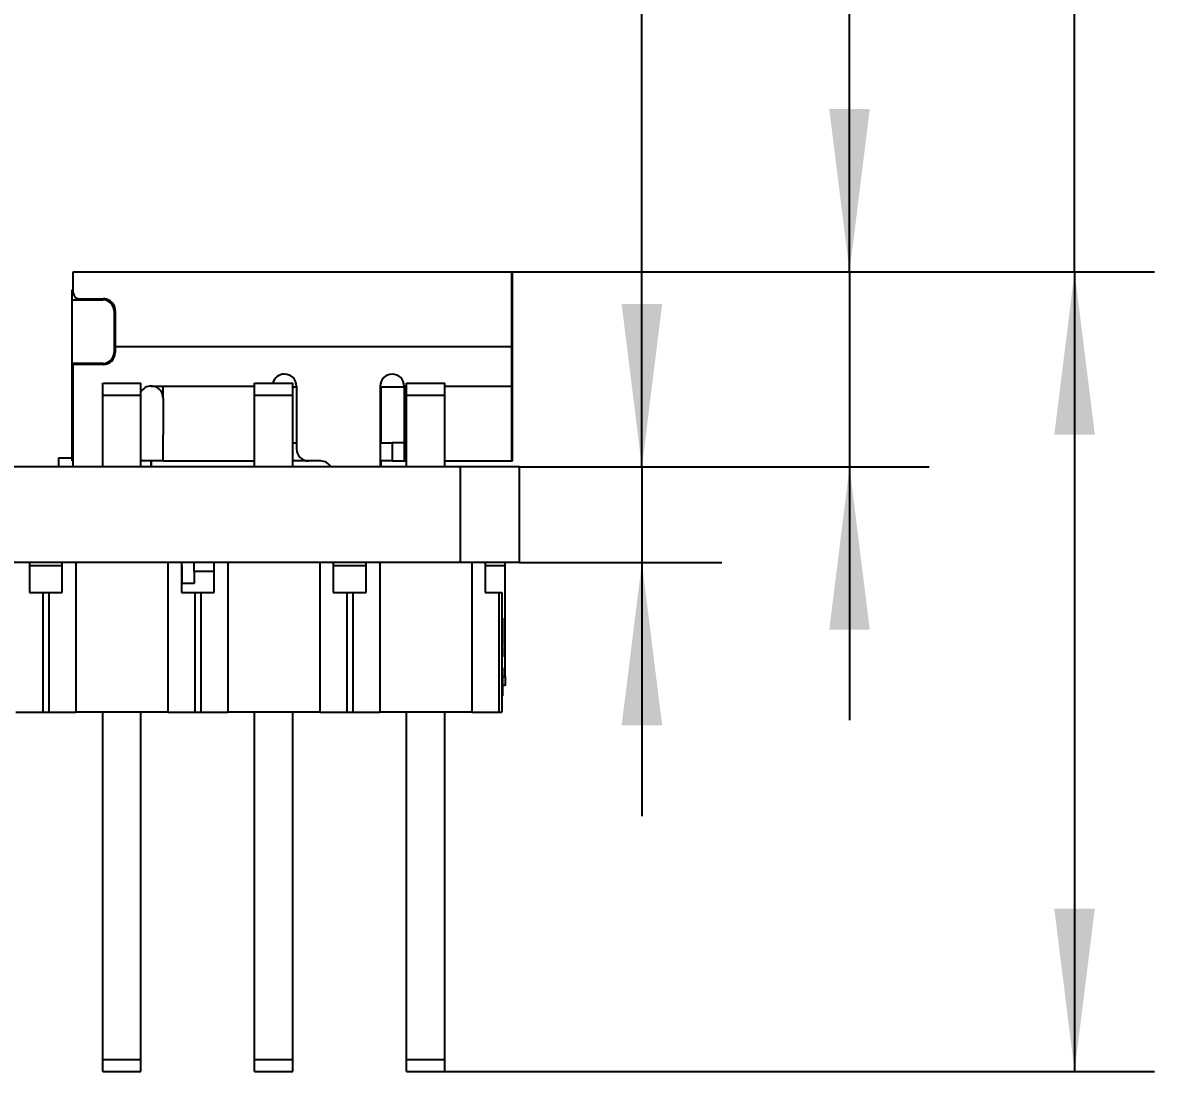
# Model space of a CAD drawing. Header units: millimetres. Extents: x 0 to 297, y 0 to 210.
# Drawn here: x 124.99 to 153.36, y 49.08 to 75.37 of the extents above; entities that cross this region are included whole.
import ezdxf

# ---------------------------------------------------------------- set-up
doc = ezdxf.new("R2010")
doc.units = ezdxf.units.MM
doc.layers.add('图框', color=7, linetype='Continuous')
doc.styles.add('SLDTEXTSTYLE0', font='TXT', dxfattribs={"width": 0.7})
doc.dimstyles.new('SLDDIMSTYLE1', dxfattribs={"dimtxt": 3.5, "dimasz": 4.08, "dimexe": 0, "dimexo": 0.0625, "dimgap": 0.875, "dimtad": 2, "dimlfac": 0.666667, "dimrnd": 1e-09, "dimzin": 12, "dimdsep": 46, "dimtxsty": 'SLDTEXTSTYLE0', "dimsah": 1, "dimcen": 0.09, "dimadec": 0, "dimazin": 3, "dimtfac": 1, "dimtmove": 0, "dimatfit": 0, "dimfxl": 0, "dimfrac": 2, "dimtolj": 1, "dimtzin": 12, "dimarcsym": 0})
doc.dimstyles.new('SLDDIMSTYLE2', dxfattribs={"dimtxt": 3.5, "dimasz": 4.08, "dimexe": 0, "dimexo": 0.0625, "dimgap": 0.875, "dimtad": 2, "dimlfac": 0.666667, "dimrnd": 1e-09, "dimzin": 12, "dimdsep": 46, "dimtxsty": 'SLDTEXTSTYLE0', "dimsah": 1, "dimcen": 0.09, "dimadec": 0, "dimazin": 3, "dimtfac": 1, "dimtofl": 0, "dimtmove": 0, "dimatfit": 3, "dimfxl": 0, "dimfrac": 2, "dimtolj": 1, "dimtzin": 12, "dimarcsym": 0})
doc.dimstyles.new('SLDDIMSTYLE3', dxfattribs={"dimtxt": 3.5, "dimasz": 4.08, "dimexe": 0, "dimexo": 0.0625, "dimgap": 0.875, "dimtad": 2, "dimlfac": 0.666667, "dimrnd": 1e-09, "dimzin": 4, "dimdsep": 46, "dimtxsty": 'SLDTEXTSTYLE0', "dimsah": 1, "dimcen": 0.09, "dimadec": 0, "dimazin": 1, "dimtfac": 1, "dimtmove": 0, "dimatfit": 0, "dimfxl": 0, "dimfrac": 2, "dimtolj": 1, "dimtzin": 12, "dimarcsym": 0})

# ---------------------------------------------------------------- blocks, each defined once
blk = doc.blocks.new('_D_5')
at = {"layer": '图框'}
for p, q in [((151.355, 69.122), (151.355, 95.427)), ((137.251, 69.122), (153.355, 69.122)), ((151.355, 69.122), (151.355, 49.082)), ((135.572, 49.082), (153.355, 49.082))]:
    blk.add_line(p, q, dxfattribs=at)
for points in [[(151.355, 69.122), (150.847, 65.042), (151.863, 65.042)], [(151.355, 49.082), (151.863, 53.162), (150.847, 53.162)]]:
    blk.add_solid(points, dxfattribs=at)
at = {"layer": '图框', "char_height": 3.5, "attachment_point": 1, "rotation": 90, "style": 'SLDTEXTSTYLE0'}
for s, insert in [('(MAX)', (146.844, 88.908)), ('13.36', (146.844, 81.237))]:
    blk.add_mtext(s, dxfattribs=dict(at, insert=insert))
blk = doc.blocks.new('_D_6')
at = {"layer": '图框'}
for p, q in [((145.714, 69.122), (145.714, 87.836)), ((137.251, 69.122), (147.714, 69.122)), ((145.714, 69.122), (145.714, 64.232)), ((137.443, 64.232), (147.714, 64.232)), ((145.714, 64.232), (145.714, 57.882))]:
    blk.add_line(p, q, dxfattribs=at)
for points in [[(145.714, 69.122), (146.222, 73.202), (145.206, 73.202)], [(145.714, 64.232), (145.206, 60.152), (146.222, 60.152)]]:
    blk.add_solid(points, dxfattribs=at)
at = {"layer": '图框', "insert": (141.202, 81.701), "char_height": 3.5, "attachment_point": 1, "rotation": 90, "style": 'SLDTEXTSTYLE0'}
blk.add_mtext('3.26', dxfattribs=at)
blk = doc.blocks.new('_D_7')
at = {"layer": '图框'}
for p, q in [((140.509, 64.232), (140.509, 87.836)), ((137.443, 64.232), (142.509, 64.232)), ((140.509, 64.232), (140.509, 61.832)), ((137.443, 61.832), (142.509, 61.832)), ((140.509, 61.832), (140.509, 55.482))]:
    blk.add_line(p, q, dxfattribs=at)
for points in [[(140.509, 64.232), (141.017, 68.312), (140.001, 68.312)], [(140.509, 61.832), (140.001, 57.752), (141.017, 57.752)]]:
    blk.add_solid(points, dxfattribs=at)
at = {"layer": '图框', "insert": (135.998, 81.701), "char_height": 3.5, "attachment_point": 1, "rotation": 90, "style": 'SLDTEXTSTYLE0'}
blk.add_mtext('1.60', dxfattribs=at)

msp = doc.modelspace()

# ---------------------------------------------------------------- linework, layer by layer
at = {"color": 7, "linetype": 'Continuous', "lineweight": 25}
for p, q in [((126.256, 69.122), (137.251, 69.122)), ((126.256, 68.597), (126.256, 69.122)), ((137.251, 67.247), (137.251, 69.122)), ((137.251, 69.122), (137.262, 69.122)), ((137.262, 67.247), (137.262, 69.122)), ((126.256, 68.672), (126.226, 68.672)), ((126.226, 68.417), (126.226, 68.672)), ((126.226, 66.827), (126.226, 68.417)), ((126.226, 68.417), (127.006, 68.417)), ((126.406, 68.447), (127.006, 68.447)), ((127.276, 68.147), (127.276, 67.097)), ((127.306, 68.147), (127.306, 67.247)), ((127.306, 67.247), (127.306, 67.097)), ((127.306, 67.247), (137.251, 67.247)), ((137.251, 66.257), (137.251, 67.247)), ((137.262, 66.257), (137.262, 67.247)), ((127.006, 66.827), (126.226, 66.827)), ((126.226, 64.382), (126.226, 66.827)), ((126.256, 64.232), (126.256, 66.797)), ((127.006, 66.797), (126.256, 66.797)), ((126.992, 66.332), (127.952, 66.332)), ((126.992, 66.032), (126.992, 66.332)), ((127.952, 66.032), (127.952, 66.332)), ((128.506, 65.957), (128.506, 66.257)), ((130.802, 66.032), (130.802, 66.332)), ((130.802, 66.332), (131.762, 66.332)), ((131.762, 66.032), (131.762, 66.332)), ((131.851, 66.227), (131.762, 66.227)), ((131.851, 66.257), (131.851, 64.682)), ((133.951, 66.257), (133.951, 64.232)), ((134.551, 66.227), (133.951, 66.227)), ((133.962, 66.227), (133.962, 64.832)), ((134.551, 66.257), (134.551, 64.382)), ((134.612, 66.032), (134.612, 66.332)), ((134.612, 66.332), (135.572, 66.332)), ((135.572, 66.032), (135.572, 66.332)), ((137.251, 64.382), (137.251, 66.257)), ((137.262, 64.382), (137.262, 66.257)), ((126.992, 66.032), (127.952, 66.032)), ((126.992, 64.232), (126.992, 66.032)), ((127.952, 64.232), (127.952, 66.032)), ((128.506, 65.957), (128.506, 65.038)), ((130.802, 66.032), (131.762, 66.032)), ((130.802, 64.232), (130.802, 66.032)), ((131.762, 64.232), (131.762, 66.032)), ((134.612, 66.032), (135.572, 66.032)), ((134.612, 64.232), (134.612, 66.032)), ((135.572, 64.232), (135.572, 66.032)), ((128.506, 64.382), (128.506, 65.038)), ((131.762, 64.832), (131.851, 64.832)), ((133.951, 64.832), (134.251, 64.832)), ((134.251, 64.832), (134.251, 64.382)), ((134.551, 64.832), (134.251, 64.832)), ((125.881, 64.457), (125.881, 64.232)), ((125.881, 64.457), (126.226, 64.457)), ((135.962, 64.232), (35.462, 64.232)), ((126.256, 64.382), (126.226, 64.382)), ((128.506, 64.382), (127.952, 64.382)), ((128.206, 64.232), (128.206, 64.382)), ((128.217, 64.232), (128.217, 64.382)), ((128.506, 64.382), (130.802, 64.382)), ((132.151, 64.382), (131.762, 64.382)), ((132.451, 64.382), (132.151, 64.382)), ((134.251, 64.382), (133.951, 64.382)), ((133.962, 64.382), (133.962, 64.232)), ((134.251, 64.382), (134.551, 64.382)), ((134.551, 64.382), (134.612, 64.382)), ((135.572, 64.382), (137.251, 64.382)), ((135.962, 61.832), (135.962, 64.232)), ((137.443, 64.232), (135.962, 64.232)), ((137.251, 64.382), (137.262, 64.382)), ((137.443, 61.832), (137.443, 64.232)), ((135.962, 61.832), (35.462, 61.832)), ((125.154, 61.832), (125.154, 61.082)), ((125.154, 61.757), (125.979, 61.757)), ((125.979, 61.082), (125.979, 61.832)), ((126.317, 61.832), (126.317, 58.082)), ((128.627, 61.832), (128.627, 58.082)), ((128.964, 61.832), (128.964, 61.082)), ((128.964, 61.757), (128.985, 61.757)), ((128.985, 61.307), (128.985, 61.757)), ((129.285, 61.607), (129.285, 61.832)), ((129.789, 61.607), (129.285, 61.607)), ((129.285, 61.607), (129.285, 61.307)), ((129.789, 61.082), (129.789, 61.832)), ((130.127, 61.832), (130.127, 58.082)), ((132.437, 61.832), (132.437, 58.082)), ((132.774, 61.832), (132.774, 61.082)), ((132.774, 61.757), (133.599, 61.757)), ((133.599, 61.082), (133.599, 61.832)), ((133.937, 61.832), (133.937, 58.082)), ((137.443, 61.832), (135.962, 61.832)), ((136.247, 61.832), (136.247, 58.082)), ((136.584, 61.832), (136.584, 61.082)), ((136.584, 61.757), (137.085, 61.757)), ((137.085, 61.757), (137.085, 61.832)), ((137.085, 58.982), (137.085, 61.757)), ((129.285, 61.307), (128.985, 61.307)), ((125.154, 61.082), (125.492, 61.082)), ((125.492, 61.082), (125.492, 58.082)), ((125.492, 61.082), (125.642, 61.082)), ((125.642, 61.082), (125.642, 58.082)), ((125.642, 61.082), (125.979, 61.082)), ((128.964, 61.082), (129.302, 61.082)), ((129.302, 61.082), (129.302, 58.082)), ((129.302, 61.082), (129.452, 61.082)), ((129.452, 61.082), (129.452, 58.082)), ((129.452, 61.082), (129.789, 61.082)), ((132.774, 61.082), (133.112, 61.082)), ((133.112, 61.082), (133.112, 58.082)), ((133.112, 61.082), (133.262, 61.082)), ((133.262, 61.082), (133.262, 58.082)), ((133.262, 61.082), (133.599, 61.082)), ((136.584, 61.082), (136.922, 61.082)), ((136.922, 61.082), (136.922, 58.082)), ((136.922, 61.082), (136.997, 61.082)), ((136.997, 61.082), (136.997, 58.082)), ((137.012, 60.438), (136.997, 60.438)), ((137.012, 60.438), (137.012, 60.368)), ((137.012, 60.368), (136.997, 60.368)), ((137.012, 60.343), (136.997, 60.343)), ((137.012, 60.273), (136.997, 60.273)), ((137.012, 60.263), (136.997, 60.263)), ((137.012, 60.235), (136.997, 60.235)), ((137.012, 60.208), (136.997, 60.208)), ((137.012, 60.368), (137.012, 60.343)), ((137.012, 60.343), (137.012, 60.273)), ((137.012, 60.235), (137.012, 60.214)), ((137.012, 60.208), (137.012, 60.139)), ((137.012, 60.139), (136.997, 60.139)), ((137.012, 60.113), (136.997, 60.113)), ((137.012, 60.044), (136.997, 60.044)), ((137.012, 60.034), (136.997, 60.034)), ((137.012, 60.006), (136.997, 60.006)), ((137.012, 59.937), (136.997, 59.937)), ((137.012, 59.884), (136.997, 59.884)), ((137.012, 60.139), (137.012, 60.113)), ((137.012, 60.113), (137.012, 60.044)), ((137.012, 60.044), (137.012, 60.038)), ((137.012, 59.937), (137.012, 59.884)), ((137.012, 59.884), (137.012, 59.856)), ((137.012, 59.856), (136.997, 59.856)), ((137.012, 59.85), (136.997, 59.85)), ((137.012, 59.846), (136.997, 59.846)), ((137.012, 59.751), (136.997, 59.751)), ((137.012, 59.745), (136.997, 59.745)), ((137.012, 59.73), (136.997, 59.73)), ((137.012, 59.73), (136.997, 59.73)), ((137.012, 59.715), (136.997, 59.715)), ((137.012, 59.671), (136.997, 59.671)), ((137.012, 59.604), (136.997, 59.604)), ((137.012, 59.578), (136.997, 59.578)), ((137.012, 59.856), (137.012, 59.85)), ((137.012, 59.85), (137.012, 59.846)), ((137.012, 59.846), (137.012, 59.751)), ((137.012, 59.749), (137.012, 59.745)), ((137.012, 59.66), (137.012, 59.652)), ((137.012, 59.595), (137.012, 59.594)), ((137.012, 59.572), (136.997, 59.572)), ((137.012, 59.57), (136.997, 59.57)), ((137.012, 59.497), (136.997, 59.497)), ((137.012, 59.474), (136.997, 59.474)), ((137.012, 59.324), (136.997, 59.324)), ((137.012, 59.572), (137.012, 59.57)), ((137.012, 59.57), (137.012, 59.497)), ((137.012, 59.497), (137.012, 59.474)), ((137.012, 59.195), (136.997, 59.195)), ((137.012, 59.125), (136.997, 59.125)), ((137.012, 58.948), (136.997, 58.948)), ((137.012, 58.792), (136.997, 58.792)), ((137.012, 58.734), (136.997, 58.734)), ((137.085, 58.757), (137.012, 58.757)), ((137.085, 58.982), (137.085, 58.757)), ((137.012, 58.704), (136.997, 58.704)), ((137.012, 58.555), (136.997, 58.555)), ((137.012, 58.494), (136.997, 58.494)), ((124.817, 58.082), (125.492, 58.082)), ((125.492, 58.082), (125.642, 58.082)), ((125.642, 58.082), (126.317, 58.082)), ((128.627, 58.082), (126.317, 58.082)), ((126.992, 49.382), (126.992, 58.082)), ((127.952, 49.382), (127.952, 58.082)), ((128.627, 58.082), (129.302, 58.082)), ((129.302, 58.082), (129.452, 58.082)), ((129.452, 58.082), (130.127, 58.082)), ((132.437, 58.082), (130.127, 58.082)), ((130.802, 49.382), (130.802, 58.082)), ((131.762, 49.382), (131.762, 58.082)), ((132.437, 58.082), (133.112, 58.082)), ((133.112, 58.082), (133.262, 58.082)), ((133.262, 58.082), (133.937, 58.082)), ((136.247, 58.082), (133.937, 58.082)), ((134.612, 49.382), (134.612, 58.082)), ((135.572, 49.382), (135.572, 58.082)), ((136.247, 58.082), (136.922, 58.082)), ((136.922, 58.082), (136.997, 58.082)), ((126.992, 49.382), (127.952, 49.382)), ((126.992, 49.082), (126.992, 49.382)), ((127.952, 49.082), (127.952, 49.382)), ((130.802, 49.382), (131.762, 49.382)), ((130.802, 49.082), (130.802, 49.382)), ((131.762, 49.082), (131.762, 49.382)), ((134.612, 49.382), (135.572, 49.382)), ((134.612, 49.082), (134.612, 49.382)), ((135.572, 49.082), (135.572, 49.382)), ((126.992, 49.082), (127.952, 49.082)), ((130.802, 49.082), (131.762, 49.082)), ((134.612, 49.082), (135.572, 49.082))]:
    msp.add_line(p, q, dxfattribs=at)
at = {"color": 8, "linetype": 'Continuous', "lineweight": 25}
for p, q in [((127.306, 67.247), (127.276, 67.247)), ((137.251, 67.247), (137.262, 67.247)), ((128.206, 66.257), (130.802, 66.257)), ((134.551, 66.257), (134.612, 66.257)), ((135.572, 66.257), (137.251, 66.257)), ((137.251, 66.257), (137.262, 66.257)), ((137.012, 58.982), (137.085, 58.982))]:
    msp.add_line(p, q, dxfattribs=at)
at = {"color": 7, "linetype": 'Continuous', "lineweight": 25}
for centre, radius, start, end in [((127.006, 68.147), 0.27, 0, 90), ((127.006, 67.097), 0.27, 270, 0), ((127.006, 67.097), 0.3, 270, 0), ((131.551, 66.257), 0.3, 90, 165.5375), ((131.551, 66.257), 0.3, 0, 90), ((134.251, 66.257), 0.3, 90, 180), ((134.251, 66.257), 0.3, 0, 90), ((128.206, 65.957), 0.3, 90, 147.9529), ((132.151, 64.682), 0.3, 180, 270), ((132.451, 64.082), 0.3, 30, 90)]:
    msp.add_arc(centre, radius, start, end, dxfattribs=at)
for points, knots in [([(126.256, 68.597), (126.258, 68.58), (126.261, 68.547), (126.288, 68.499), (126.329, 68.466), (126.371, 68.45), (126.395, 68.448), (126.406, 68.447)], [0, 0, 0, 0, 0.260294, 0.499448, 0.75035, 0.877659, 1, 1, 1, 1]), ([(127.306, 68.147), (127.305, 68.162), (127.304, 68.2), (127.288, 68.257), (127.26, 68.31), (127.212, 68.371), (127.131, 68.432), (127.045, 68.442), (127.006, 68.447)], [0, 0, 0, 0, 0.102159, 0.25081, 0.393742, 0.500291, 0.775595, 1, 1, 1, 1]), ([(128.506, 65.957), (128.505, 65.976), (128.503, 66.014), (128.486, 66.069), (128.459, 66.123), (128.414, 66.177), (128.334, 66.239), (128.255, 66.25), (128.206, 66.257)], [0, 0, 0, 0, 0.120391, 0.243975, 0.370883, 0.501234, 0.692391, 1, 1, 1, 1])]:
    msp.add_open_spline(points, degree=3, knots=knots, dxfattribs=at)
for points in [[(137.012, 60.263), (137.012, 60.263), (137.012, 60.254), (137.012, 60.235)], [(137.012, 60.034), (137.012, 60.034), (137.012, 60.024), (137.012, 60.006)], [(137.012, 60.006), (137.012, 59.988), (137.012, 59.964), (137.012, 59.937)], [(137.012, 59.745), (137.012, 59.735), (137.012, 59.73), (137.012, 59.73)], [(137.012, 59.715), (137.012, 59.703), (137.012, 59.689), (137.012, 59.671)], [(137.012, 59.671), (137.012, 59.644), (137.012, 59.622), (137.012, 59.604)], [(137.012, 59.604), (137.012, 59.587), (137.012, 59.578), (137.012, 59.578)], [(137.012, 59.195), (137.012, 59.181), (137.012, 59.156), (137.012, 59.125)], [(137.012, 59.125), (137.012, 59.075), (137.012, 59.013), (137.012, 58.948)], [(137.012, 58.948), (137.012, 58.891), (137.012, 58.837), (137.012, 58.792)], [(137.012, 58.792), (137.012, 58.769), (137.012, 58.751), (137.012, 58.734)], [(137.012, 58.734), (137.012, 58.724), (137.012, 58.715), (137.012, 58.704)], [(137.012, 58.704), (137.012, 58.648), (137.012, 58.595), (137.012, 58.555)], [(137.012, 58.555), (137.012, 58.516), (137.012, 58.494), (137.012, 58.494)]]:
    msp.add_open_spline(points, degree=3, dxfattribs=at)

# ---------------------------------------------------------------- dimensions: what is measured, and where the dimension line sits
at = {"layer": '图框'}
dim = msp.add_linear_dim(base=(151.355, 49.082), p1=(137.251, 69.122), p2=(135.572, 49.082), angle=90, text='<>(MAX)', dimstyle='SLDDIMSTYLE2', dxfattribs=at)
dim.commit()
dim.dimension.update_dxf_attribs({"geometry": '_D_5', "text_midpoint": (151.355, 88.332), "dimtype": 160})
for base, p1, p2, dimstyle, picture, middle in [((140.509, 61.832), (137.443, 64.232), (137.443, 61.832), 'SLDDIMSTYLE3', '_D_7', (140.509, 84.768)), ((145.714, 64.232), (137.251, 69.122), (137.443, 64.232), 'SLDDIMSTYLE1', '_D_6', (145.714, 84.768))]:
    dim = msp.add_linear_dim(base=base, p1=p1, p2=p2, angle=90, dimstyle=dimstyle, dxfattribs=at)
    dim.commit()
    dim.dimension.update_dxf_attribs({"geometry": picture, "text_midpoint": middle, "dimtype": 160})

doc.saveas('drawing.dxf')
